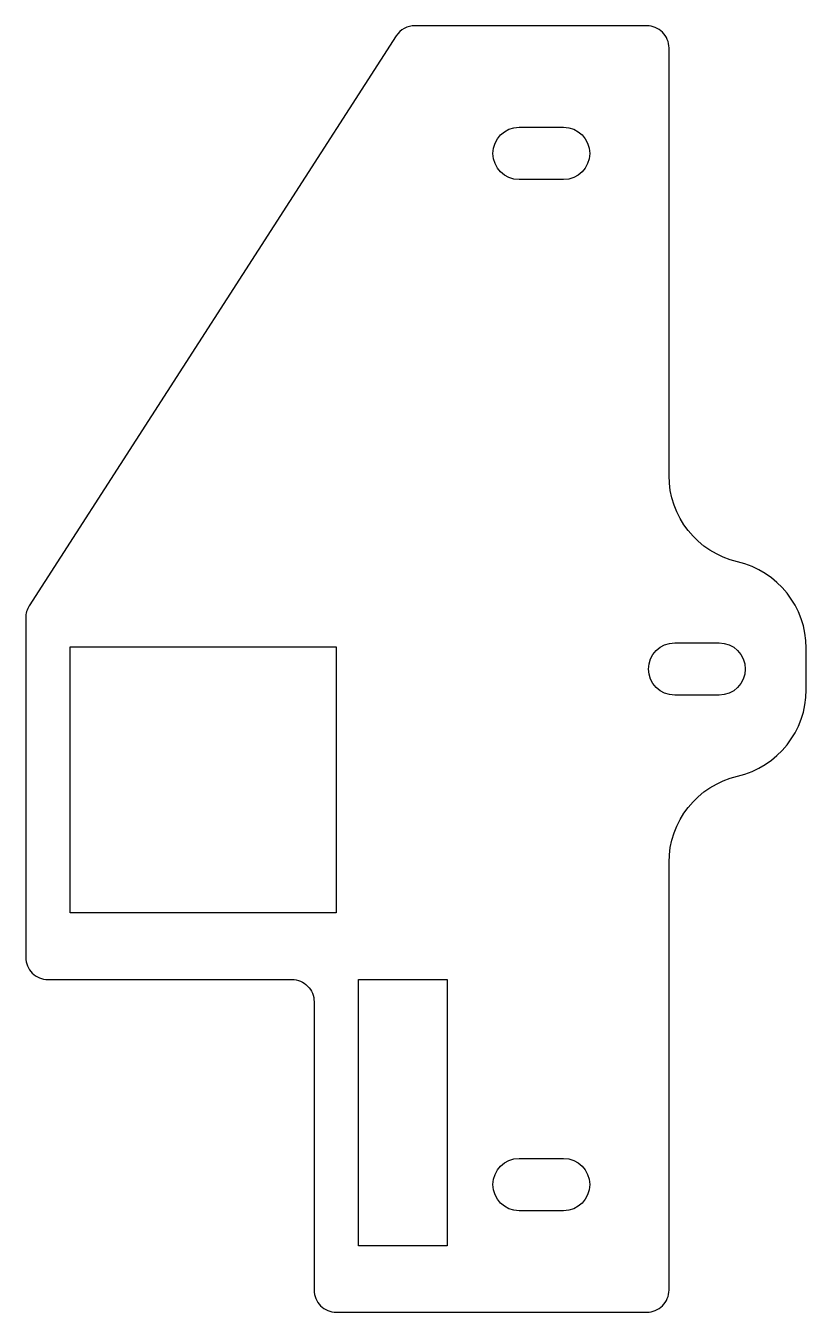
# Model space of a CAD drawing. Header units: inches. Extents: x -7.3 to 1.5, y 0 to 14.5.
import ezdxf

# ---------------------------------------------------------------- set-up
doc = ezdxf.new("R2010")
doc.units = ezdxf.units.IN
doc.header["$MEASUREMENT"] = 0

msp = doc.modelspace()

# ---------------------------------------------------------------- linework, layer by layer
for points in [[(-2.864, 14.5, 0.25499), (-3.074, 14.385), (-7.21, 7.962, 0.144013), (-7.25, 7.827), (-7.25, 4, 0.414214), (-7, 3.75), (-4.25, 3.75, -0.414214), (-4, 3.5), (-4, 0.25, 0.414214), (-3.75, 0), (-0.25, 0, 0.414214), (0, 0.25), (0, 5.069, -0.348756), (0.773, 6.043, 0.348756), (1.547, 7.017), (1.547, 7.483, 0.348756), (0.773, 8.457, -0.348756), (0, 9.431), (0, 14.25, 0.414214), (-0.25, 14.5)], [(-1.689, 13.356), (-1.189, 13.356, -1), (-1.189, 12.766), (-1.689, 12.766, -1)], [(0.064, 7.545), (0.564, 7.545, -1), (0.564, 6.955), (0.064, 6.955, -1)], [(-1.689, 1.734), (-1.189, 1.734, -1), (-1.189, 1.144), (-1.689, 1.144, -1)]]:
    msp.add_lwpolyline(points, format="xyb", close=True)
for points in [[(-6.75, 4.5), (-6.75, 7.5), (-3.75, 7.5), (-3.75, 4.5)], [(-3.5, 0.75), (-3.5, 3.75), (-2.5, 3.75), (-2.5, 0.75)]]:
    msp.add_lwpolyline(points, close=True)

doc.saveas('drawing.dxf')
